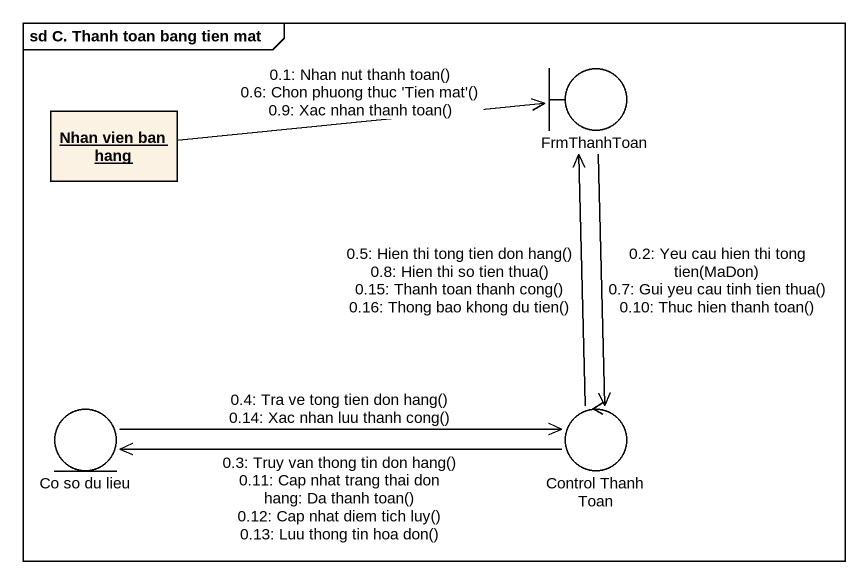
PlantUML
@startuml
mainframe sd C. Thanh toan bang tien mat
allowmixing
hide circle
hide empty members
object "Nhan vien ban hang" as Nhan_vien_ban_hang
boundary FrmThanhToan
entity "Co so du lieu" as Co_so_du_lieu
control "Control Thanh Toan" as Control_Thanh_Toan
Nhan_vien_ban_hang -right-> FrmThanhToan : 0.1: Nhan nut thanh toan()\n0.6: Chon phuong thuc 'Tien mat'()\n0.9: Xac nhan thanh toan()
FrmThanhToan --> Control_Thanh_Toan : 0.2: Yeu cau hien thi tong tien(MaDon)\n0.7: Gui yeu cau tinh tien thua()\n0.10: Thuc hien thanh toan()
Control_Thanh_Toan -left-> Co_so_du_lieu : 0.3: Truy van thong tin don hang()\n0.11: Cap nhat trang thai don hang: Da thanh toan()\n0.12: Cap nhat diem tich luy()\n0.13: Luu thong tin hoa don()
Co_so_du_lieu -right-> Control_Thanh_Toan : 0.4: Tra ve tong tien don hang()\n0.14: Xac nhan luu thanh cong()
Control_Thanh_Toan -up-> FrmThanhToan : 0.5: Hien thi tong tien don hang()\n0.8: Hien thi so tien thua()\n0.15: Thanh toan thanh cong()\n0.16: Thong bao khong du tien()
@enduml
